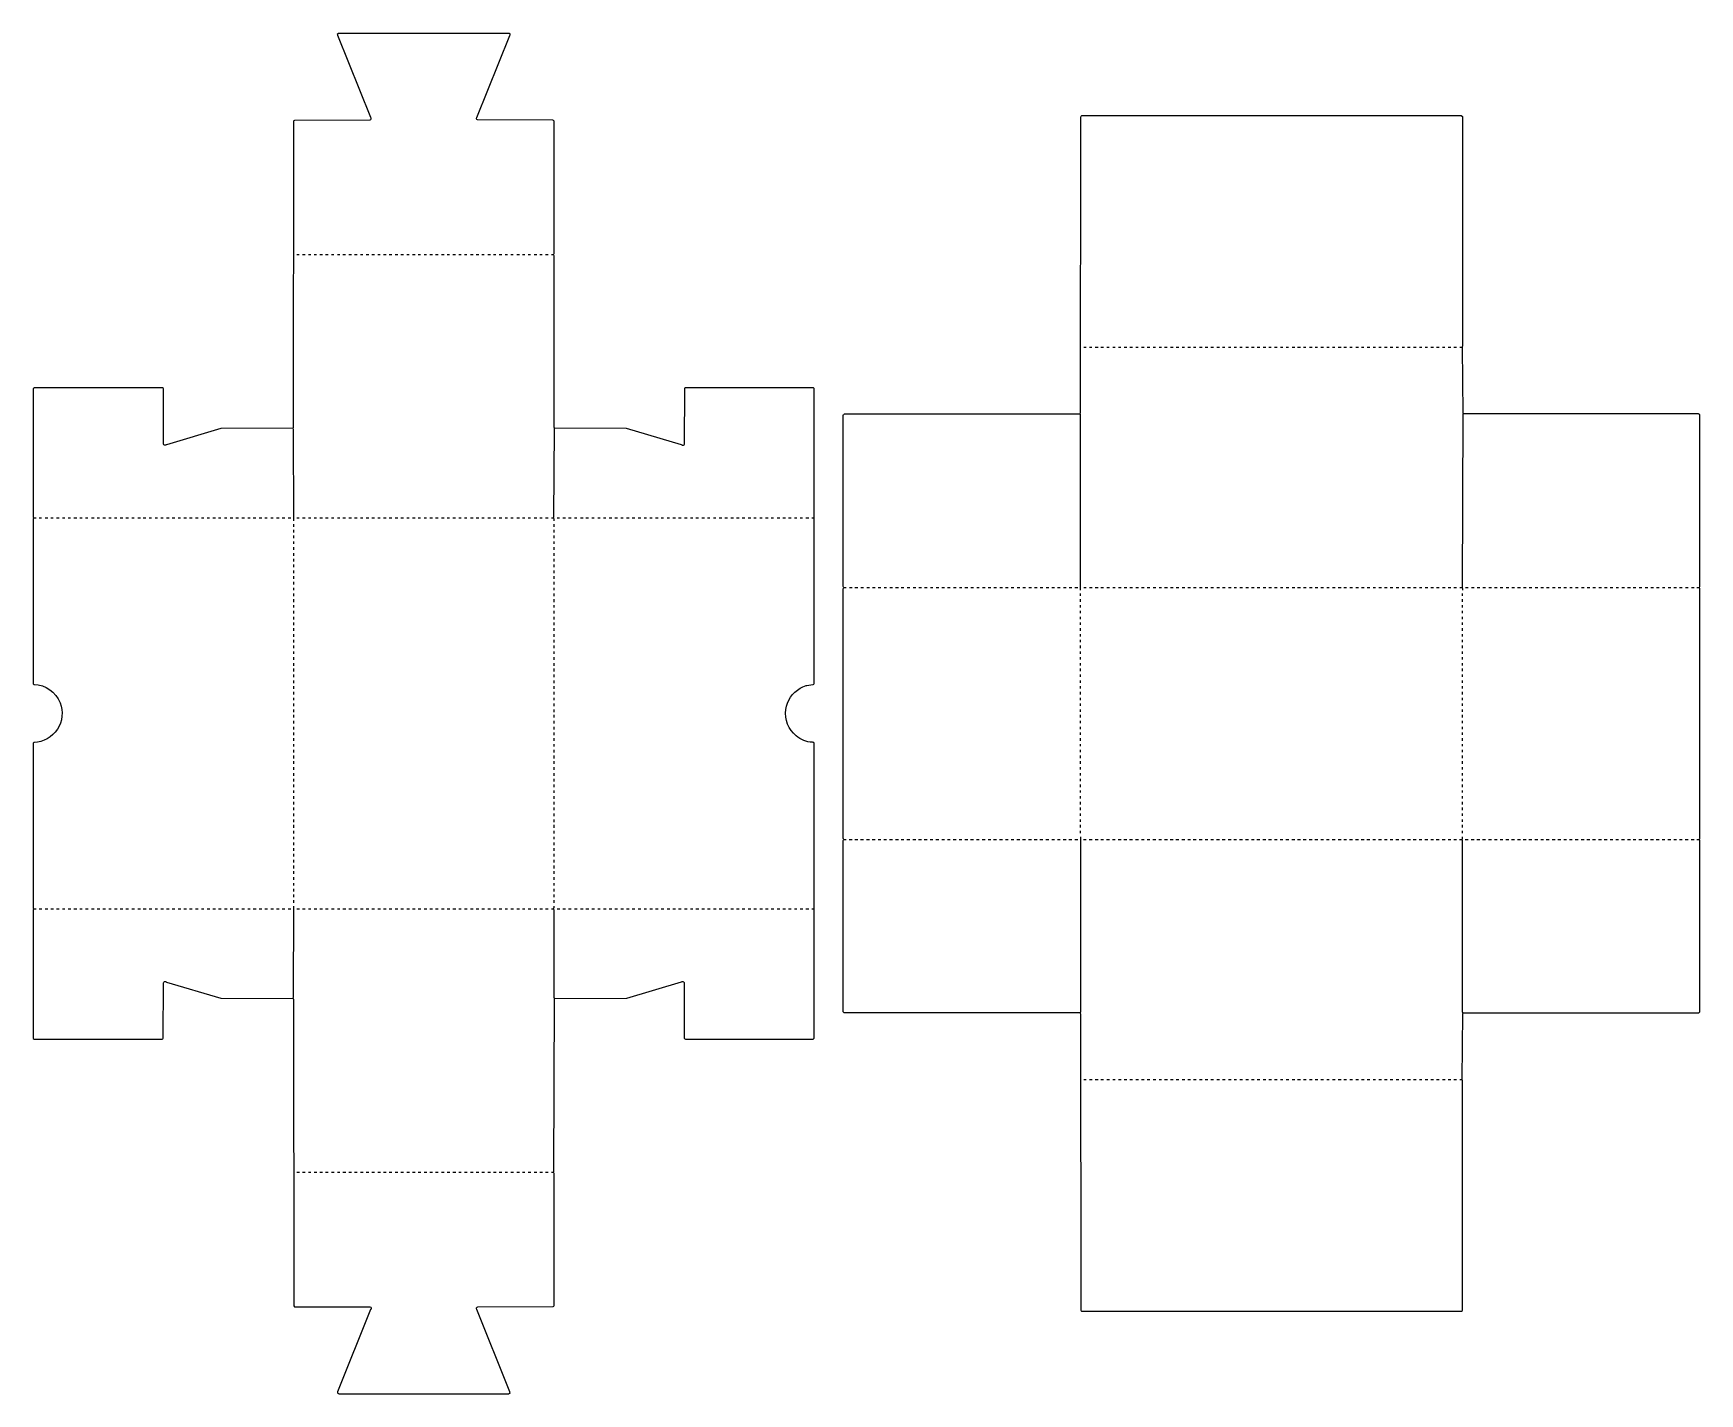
# Model space of a CAD drawing. Extents: x 784 to 7586, y 641 to 6193.
import ezdxf

# ---------------------------------------------------------------- set-up
doc = ezdxf.new("R2010")
doc.units = 0
doc.layers.get('0').update_dxf_attribs({"linetype": 'CONTINUOUS'})

msp = doc.modelspace()

# ---------------------------------------------------------------- linework, layer by layer
at = {"color": 7, "linetype": 'CONTINUOUS'}
for points in [[(1845, 4581), (1846.2, 4584.9), (1847.7, 5836.1), (1848.5, 5837.5), (1851, 5838.5), (2159, 5839.5, 0.584983), (2161.3, 5849.1), (2027.3, 6184.1, -0.095372), (2026, 6191)], [(2025, 6192), (2026, 6191, 0.120666), (2030, 6193), (2726, 6193, 0.120666), (2730, 6191), (2731, 6192)], [(2910, 4203), (2909.57, 4209.95), (2908, 4215), (2908.8, 4218.1), (2911.2, 4578.9), (2912, 4581, -0.142083), (2910.5, 4584), (2909.5, 5285), (2908, 5290, -0.165541), (2910, 5295), (2910, 5834, 0.216415), (2905, 5838.5), (2597, 5839.5, -0.585544), (2594.7, 5849.1), (2728.7, 6184.1, 0.163546), (2730, 6191)], [(5059, 3920), (5058.5, 4636), (5057, 4640), (5057.2, 4640.9), (5058.5, 4644), (5059.5, 5852, -0.27716), (5064, 5857), (6613, 5857), (6618, 5853), (6618, 4916, 0.120666), (6616, 4912), (6616.8, 4909.9), (6619.2, 4642.1), (6620, 4640), (6619.2, 4636.9), (6616.8, 3933.1), (6616, 3931), (6616.2, 3930.1), (6617.57, 3926.95), (6618, 3920)], [(1847, 4203), (1846.5, 4576), (1845, 4581), (1550, 4580.5), (1327.1, 4513.7), (1325.9, 4513.3, -0.541037), (1315.5, 4516), (1315, 4743), (1311, 4746), (787, 4746), (785, 4744), (784, 4743), (784, 4218), (785.2, 4216.1), (786, 4215, -0.120666), (784, 4211), (784, 3538), (786.9, 3535.8, -0.294867), (893.2, 3461.1, -0.519391), (787, 3299), (784, 3296), (784, 2623), (786, 2620, -0.120666), (784, 2616), (784, 2091), (788, 2088), (1310, 2088, 0.102488), (1314.5, 2092), (1315.5, 2318, -0.576756), (1326.1, 2321.3), (1327.9, 2320.7), (1549, 2254.5), (1845, 2254), (1846.2, 2250.1), (1847, 999), (1850, 996), (2158, 995.5, -0.62696), (2161.2, 984.9), (2160.8, 984.1), (2026, 648), (2026, 644), (2027, 643, -0.120666), (2031, 641), (2725, 641, -0.165541), (2730, 643, 0.123492), (2726.8, 654.9), (2594.8, 984.9, -0.573189), (2598, 995.5), (2906, 996.5, 0.201971), (2910, 1001), (2910, 1540, -0.165541), (2908, 1545), (2908.8, 1548.1), (2911.2, 2251.9), (2912, 2254, -0.141946), (2910.5, 2257), (2909.5, 2615), (2908, 2620), (2908.8, 2623.1, 0.169482), (2910, 2631)], [(2912, 2254), (3207, 2254.5), (3429.9, 2321.3, -0.511403), (3440.5, 2319), (3441, 2092, 0.064594), (3446, 2088), (3967, 2088), (3972, 2092), (3972, 2616, -0.120666), (3970, 2620, -0.120666), (3972, 2624), (3972, 3296), (3970, 3298), (3967.92, 3298.62), (3964.08, 3299.38, -0.15759), (3897.82, 3325.76, -0.26343), (3855.45, 3432.96, -0.237153), (3914.9, 3520.2), (3924.9, 3525.3), (3939.09, 3530.65), (3941.91, 3531.35), (3958.04, 3534.55), (3966.96, 3535.45, 0.17795), (3972, 3539), (3972, 4211, -0.120666), (3970, 4215, -0.120666), (3972, 4219), (3972, 4743), (3968, 4746), (3445, 4746, 0.271262), (3441.5, 4742), (3440.5, 4515, -0.589466), (3431.9, 4512.7), (3430.1, 4513.3), (3206, 4580.5), (2912, 4581)], [(5057, 2195), (4092.9, 2195.7), (4090.7, 2197.9), (4090, 2199), (4090, 2899, 0.120666), (4092, 2903, 0.120666), (4090, 2907), (4090, 3926, 0.165541), (4092, 3931, 0.120666), (4090, 3935), (4090, 4635), (4091.2, 4636.9), (4092, 4638, -0.142121), (4095, 4639.5), (5057, 4640)], [(6620, 2195), (7582, 2195.5), (7584.5, 2196.5), (7585.3, 2197.9), (7586, 2199), (7586, 2900), (7584.8, 2901.9), (7584, 2903, -0.120666), (7586, 2907), (7586, 3927, -0.120666), (7584, 3931, -0.120666), (7586, 3935), (7586, 4636), (7583, 4639), (7581, 4639.5), (6620, 4640)], [(5059, 2914), (5058.5, 2199), (5057, 2195), (5057.2, 2194.1), (5058.5, 2191), (5059.5, 982, 0.271495), (5063, 978), (6614, 978), (6617.3, 980.9), (6618, 982), (6618, 1919, -0.120666), (6616, 1923), (6616.8, 1925.1), (6619.2, 2191.9), (6620, 2195), (6619.8, 2195.9), (6618.5, 2199), (6617.5, 2900, 0.145656), (6616, 2903), (6616.2, 2903.9), (6617.57, 2907.05), (6618, 2914)]]:
    msp.add_lwpolyline(points, format="xyb", dxfattribs=at)
for points in [[(1859, 5290), (1869, 5290)], [(1883, 5290), (1894, 5290)], [(1907, 5290), (1917, 5290)], [(1930, 5290), (1940, 5290)], [(1954, 5290), (1965, 5290)], [(1977, 5290), (1987, 5290)], [(2001, 5290), (2011, 5290)], [(2025, 5290), (2035, 5290)], [(2048, 5290), (2058, 5290)], [(2072, 5290), (2083, 5290)], [(2095, 5290), (2106, 5290)], [(2119, 5290), (2129, 5290)], [(2143, 5290), (2154, 5290)], [(2166, 5290), (2176, 5290)], [(2190, 5290), (2200, 5290)], [(2214, 5290), (2224, 5290)], [(2237, 5290), (2247, 5290)], [(2261, 5290), (2272, 5290)], [(2284, 5290), (2295, 5290)], [(2308, 5290), (2318, 5290)], [(2332, 5290), (2343, 5290)], [(2355, 5290), (2365, 5290)], [(2379, 5290), (2389, 5290)], [(2403, 5290), (2413, 5290)], [(2426, 5290), (2436, 5290)], [(2450, 5290), (2461, 5290)], [(2473, 5290), (2483, 5290)], [(2497, 5290), (2507, 5290)], [(2521, 5290), (2531, 5290)], [(2544, 5290), (2554, 5290)], [(2568, 5290), (2579, 5290)], [(2592, 5290), (2602, 5290)], [(2615, 5290), (2625, 5290)], [(2639, 5290), (2650, 5290)], [(2662, 5290), (2672, 5290)], [(2686, 5290), (2696, 5290)], [(2710, 5290), (2720, 5290)], [(2733, 5290), (2743, 5290)], [(2757, 5290), (2768, 5290)], [(2781, 5290), (2791, 5290)], [(2804, 5290), (2814, 5290)], [(2828, 5290), (2839, 5290)], [(2851, 5290), (2861, 5290)], [(2875, 5290), (2885, 5290)], [(2899, 5290), (2908, 5290)], [(5072, 4912), (5082, 4912)], [(5095, 4912), (5105, 4912)], [(5119, 4912), (5130, 4912)], [(5142, 4912), (5152, 4912)], [(5166, 4912), (5176, 4912)], [(5190, 4912), (5200, 4912)], [(5213, 4912), (5223, 4912)], [(5237, 4912), (5248, 4912)], [(5260, 4912), (5271, 4912)], [(5284, 4912), (5294, 4912)], [(5308, 4912), (5319, 4912)], [(5331, 4912), (5341, 4912)], [(5355, 4912), (5365, 4912)], [(5379, 4912), (5389, 4912)], [(5402, 4912), (5412, 4912)], [(5426, 4912), (5437, 4912)], [(5449, 4912), (5460, 4912)], [(5473, 4912), (5483, 4912)], [(5497, 4912), (5507, 4912)], [(5520, 4912), (5530, 4912)], [(5544, 4912), (5555, 4912)], [(5568, 4912), (5578, 4912)], [(5591, 4912), (5601, 4912)], [(5615, 4912), (5626, 4912)], [(5638, 4912), (5648, 4912)], [(5662, 4912), (5672, 4912)], [(5686, 4912), (5696, 4912)], [(5709, 4912), (5719, 4912)], [(5733, 4912), (5744, 4912)], [(5757, 4912), (5767, 4912)], [(5780, 4912), (5790, 4912)], [(5804, 4912), (5815, 4912)], [(5827, 4912), (5837, 4912)], [(5851, 4912), (5861, 4912)], [(5875, 4912), (5885, 4912)], [(5898, 4912), (5908, 4912)], [(5922, 4912), (5933, 4912)], [(5945, 4912), (5956, 4912)], [(5969, 4912), (5979, 4912)], [(5993, 4912), (6004, 4912)], [(6016, 4912), (6026, 4912)], [(6040, 4912), (6050, 4912)], [(6064, 4912), (6074, 4912)], [(6087, 4912), (6097, 4912)], [(6111, 4912), (6122, 4912)], [(6134, 4912), (6145, 4912)], [(6158, 4912), (6168, 4912)], [(6182, 4912), (6193, 4912)], [(6205, 4912), (6215, 4912)], [(6229, 4912), (6240, 4912)], [(6253, 4912), (6263, 4912)], [(6276, 4912), (6286, 4912)], [(6300, 4912), (6311, 4912)], [(6323, 4912), (6333, 4912)], [(6347, 4912), (6357, 4912)], [(6371, 4912), (6381, 4912)], [(6394, 4912), (6404, 4912)], [(6418, 4912), (6429, 4912)], [(6442, 4912), (6452, 4912)], [(6465, 4912), (6475, 4912)], [(6489, 4912), (6500, 4912)], [(6512, 4912), (6522, 4912)], [(6536, 4912), (6546, 4912)], [(6560, 4912), (6570, 4912)], [(6583, 4912), (6593, 4912)], [(6607, 4912), (6616, 4912)], [(786, 4215), (795, 4215)], [(808, 4215), (818, 4215)], [(832, 4215), (843, 4215)], [(855, 4215), (865, 4215)], [(879, 4215), (889, 4215)], [(903, 4215), (913, 4215)], [(926, 4215), (936, 4215)], [(950, 4215), (961, 4215)], [(974, 4215), (984, 4215)], [(997, 4215), (1007, 4215)], [(1021, 4215), (1032, 4215)], [(1044, 4215), (1054, 4215)], [(1068, 4215), (1078, 4215)], [(1092, 4215), (1102, 4215)], [(1115, 4215), (1125, 4215)], [(1139, 4215), (1150, 4215)], [(1162, 4215), (1173, 4215)], [(1186, 4215), (1196, 4215)], [(1210, 4215), (1221, 4215)], [(1233, 4215), (1243, 4215)], [(1257, 4215), (1267, 4215)], [(1281, 4215), (1291, 4215)], [(1304, 4215), (1314, 4215)], [(1328, 4215), (1339, 4215)], [(1351, 4215), (1362, 4215)], [(1375, 4215), (1385, 4215)], [(1399, 4215), (1409, 4215)], [(1422, 4215), (1432, 4215)], [(1446, 4215), (1457, 4215)], [(1470, 4215), (1480, 4215)], [(1493, 4215), (1503, 4215)], [(1517, 4215), (1528, 4215)], [(1540, 4215), (1550, 4215)], [(1564, 4215), (1574, 4215)], [(1588, 4215), (1598, 4215)], [(1611, 4215), (1621, 4215)], [(1635, 4215), (1646, 4215)], [(1659, 4215), (1669, 4215)], [(1682, 4215), (1692, 4215)], [(1706, 4215), (1717, 4215)], [(1729, 4215), (1739, 4215)], [(1753, 4215), (1763, 4215)], [(1777, 4215), (1787, 4215)], [(1800, 4215), (1810, 4215)], [(1824, 4215), (1835, 4215)], [(1847, 4179), (1847, 4190)], [(1847, 4156), (1847, 4167)], [(1859, 4215), (1869, 4215)], [(1883, 4215), (1894, 4215)], [(1907, 4215), (1917, 4215)], [(1930, 4215), (1940, 4215)], [(1954, 4215), (1965, 4215)], [(1977, 4215), (1987, 4215)], [(2001, 4215), (2011, 4215)], [(2025, 4215), (2035, 4215)], [(2048, 4215), (2058, 4215)], [(2072, 4215), (2083, 4215)], [(2095, 4215), (2106, 4215)], [(2119, 4215), (2129, 4215)], [(2143, 4215), (2154, 4215)], [(2166, 4215), (2176, 4215)], [(2190, 4215), (2200, 4215)], [(2214, 4215), (2224, 4215)], [(2237, 4215), (2247, 4215)], [(2261, 4215), (2272, 4215)], [(2284, 4215), (2295, 4215)], [(2308, 4215), (2318, 4215)], [(2332, 4215), (2343, 4215)], [(2355, 4215), (2365, 4215)], [(2379, 4215), (2389, 4215)], [(2403, 4215), (2413, 4215)], [(2426, 4215), (2436, 4215)], [(2450, 4215), (2461, 4215)], [(2473, 4215), (2483, 4215)], [(2497, 4215), (2507, 4215)], [(2521, 4215), (2531, 4215)], [(2544, 4215), (2554, 4215)], [(2568, 4215), (2579, 4215)], [(2592, 4215), (2602, 4215)], [(2615, 4215), (2625, 4215)], [(2639, 4215), (2650, 4215)], [(2662, 4215), (2672, 4215)], [(2686, 4215), (2696, 4215)], [(2710, 4215), (2720, 4215)], [(2733, 4215), (2743, 4215)], [(2757, 4215), (2768, 4215)], [(2781, 4215), (2791, 4215)], [(2804, 4215), (2814, 4215)], [(2828, 4215), (2839, 4215)], [(2851, 4215), (2861, 4215)], [(2875, 4215), (2885, 4215)], [(2899, 4215), (2908, 4215)], [(2910, 4179), (2910, 4190)], [(2910, 4156), (2910, 4167)], [(2922, 4215), (2932, 4215)], [(2946, 4215), (2957, 4215)], [(2969, 4215), (2980, 4215)], [(2993, 4215), (3003, 4215)], [(3017, 4215), (3028, 4215)], [(3040, 4215), (3050, 4215)], [(3064, 4215), (3074, 4215)], [(3088, 4215), (3098, 4215)], [(3111, 4215), (3121, 4215)], [(3135, 4215), (3146, 4215)], [(3158, 4215), (3169, 4215)], [(3182, 4215), (3192, 4215)], [(3206, 4215), (3216, 4215)], [(3229, 4215), (3239, 4215)], [(3253, 4215), (3264, 4215)], [(3277, 4215), (3287, 4215)], [(3300, 4215), (3310, 4215)], [(3324, 4215), (3335, 4215)], [(3347, 4215), (3357, 4215)], [(3371, 4215), (3381, 4215)], [(3395, 4215), (3405, 4215)], [(3418, 4215), (3428, 4215)], [(3442, 4215), (3453, 4215)], [(3466, 4215), (3476, 4215)], [(3489, 4215), (3499, 4215)], [(3513, 4215), (3524, 4215)], [(3536, 4215), (3546, 4215)], [(3560, 4215), (3570, 4215)], [(3584, 4215), (3594, 4215)], [(3607, 4215), (3617, 4215)], [(3631, 4215), (3642, 4215)], [(3654, 4215), (3665, 4215)], [(3678, 4215), (3688, 4215)], [(3702, 4215), (3713, 4215)], [(3725, 4215), (3735, 4215)], [(3749, 4215), (3759, 4215)], [(3773, 4215), (3783, 4215)], [(3796, 4215), (3806, 4215)], [(3820, 4215), (3831, 4215)], [(3843, 4215), (3854, 4215)], [(3867, 4215), (3877, 4215)], [(3891, 4215), (3901, 4215)], [(3914, 4215), (3924, 4215)], [(3938, 4215), (3949, 4215)], [(3962, 4215), (3970, 4215)], [(1847, 4132), (1847, 4143)], [(1847, 4109), (1847, 4119)], [(1847, 4085), (1847, 4096)], [(2910, 4132), (2910, 4143)], [(2910, 4109), (2910, 4119)], [(2910, 4085), (2910, 4096)], [(1847, 4061), (1847, 4072)], [(1847, 4038), (1847, 4048)], [(1847, 4014), (1847, 4025)], [(2910, 4061), (2910, 4072)], [(2910, 4038), (2910, 4048)], [(2910, 4014), (2910, 4025)], [(1847, 3990), (1847, 4001)], [(1847, 3967), (1847, 3978)], [(1847, 3943), (1847, 3954)], [(2910, 3990), (2910, 4001)], [(2910, 3967), (2910, 3978)], [(2910, 3943), (2910, 3954)], [(1847, 3920), (1847, 3930)], [(1847, 3896), (1847, 3907)], [(1847, 3872), (1847, 3883)], [(2910, 3920), (2910, 3930)], [(2910, 3896), (2910, 3907)], [(2910, 3872), (2910, 3883)], [(4092, 3931), (4102, 3931)], [(4115, 3931), (4126, 3931)], [(4138, 3931), (4149, 3931)], [(4162, 3931), (4173, 3931)], [(4186, 3931), (4197, 3931)], [(4209, 3931), (4220, 3931)], [(4233, 3931), (4244, 3931)], [(4257, 3931), (4267, 3931)], [(4280, 3931), (4291, 3931)], [(4304, 3931), (4315, 3931)], [(4327, 3931), (4338, 3931)], [(4351, 3931), (4362, 3931)], [(4375, 3931), (4386, 3931)], [(4398, 3931), (4409, 3931)], [(4422, 3931), (4433, 3931)], [(4446, 3931), (4456, 3931)], [(4469, 3931), (4480, 3931)], [(4493, 3931), (4504, 3931)], [(4516, 3931), (4527, 3931)], [(4540, 3931), (4551, 3931)], [(4564, 3931), (4574, 3931)], [(4587, 3931), (4598, 3931)], [(4611, 3931), (4622, 3931)], [(4635, 3931), (4645, 3931)], [(4658, 3931), (4669, 3931)], [(4682, 3931), (4693, 3931)], [(4705, 3931), (4716, 3931)], [(4729, 3931), (4740, 3931)], [(4753, 3931), (4763, 3931)], [(4776, 3931), (4787, 3931)], [(4800, 3931), (4811, 3931)], [(4823, 3931), (4834, 3931)], [(4847, 3931), (4858, 3931)], [(4871, 3931), (4882, 3931)], [(4894, 3931), (4905, 3931)], [(4918, 3931), (4929, 3931)], [(4942, 3931), (4952, 3931)], [(4965, 3931), (4976, 3931)], [(4989, 3931), (5000, 3931)], [(5012, 3931), (5023, 3931)], [(5036, 3931), (5047, 3931)], [(5059, 3897), (5059, 3907)], [(5059, 3873), (5059, 3883)], [(5072, 3931), (5082, 3931)], [(5095, 3931), (5106, 3931)], [(5119, 3931), (5130, 3931)], [(5142, 3931), (5153, 3931)], [(5166, 3931), (5177, 3931)], [(5190, 3931), (5200, 3931)], [(5213, 3931), (5224, 3931)], [(5237, 3931), (5248, 3931)], [(5260, 3931), (5271, 3931)], [(5284, 3931), (5295, 3931)], [(5308, 3931), (5319, 3931)], [(5331, 3931), (5342, 3931)], [(5355, 3931), (5366, 3931)], [(5379, 3931), (5389, 3931)], [(5402, 3931), (5413, 3931)], [(5426, 3931), (5437, 3931)], [(5449, 3931), (5460, 3931)], [(5473, 3931), (5484, 3931)], [(5497, 3931), (5507, 3931)], [(5520, 3931), (5531, 3931)], [(5544, 3931), (5555, 3931)], [(5568, 3931), (5578, 3931)], [(5591, 3931), (5602, 3931)], [(5615, 3931), (5626, 3931)], [(5638, 3931), (5649, 3931)], [(5662, 3931), (5673, 3931)], [(5686, 3931), (5696, 3931)], [(5709, 3931), (5720, 3931)], [(5733, 3931), (5744, 3931)], [(5757, 3931), (5767, 3931)], [(5780, 3931), (5791, 3931)], [(5804, 3931), (5815, 3931)], [(5827, 3931), (5838, 3931)], [(5851, 3931), (5862, 3931)], [(5875, 3931), (5885, 3931)], [(5898, 3931), (5909, 3931)], [(5922, 3931), (5933, 3931)], [(5945, 3931), (5956, 3931)], [(5969, 3931), (5980, 3931)], [(5993, 3931), (6004, 3931)], [(6016, 3931), (6027, 3931)], [(6040, 3931), (6051, 3931)], [(6064, 3931), (6074, 3931)], [(6087, 3931), (6098, 3931)], [(6111, 3931), (6122, 3931)], [(6134, 3931), (6145, 3931)], [(6158, 3931), (6169, 3931)], [(6182, 3931), (6193, 3931)], [(6205, 3931), (6216, 3931)], [(6229, 3931), (6240, 3931)], [(6253, 3931), (6263, 3931)], [(6276, 3931), (6287, 3931)], [(6300, 3931), (6311, 3931)], [(6323, 3931), (6334, 3931)], [(6347, 3931), (6358, 3931)], [(6371, 3931), (6381, 3931)], [(6394, 3931), (6405, 3931)], [(6418, 3931), (6429, 3931)], [(6442, 3931), (6452, 3931)], [(6465, 3931), (6476, 3931)], [(6489, 3931), (6500, 3931)], [(6512, 3931), (6523, 3931)], [(6536, 3931), (6547, 3931)], [(6560, 3931), (6570, 3931)], [(6583, 3931), (6594, 3931)], [(6607, 3931), (6616, 3931)], [(6618, 3897), (6618, 3907)], [(6618, 3873), (6618, 3883)], [(6630, 3931), (6641, 3931)], [(6654, 3931), (6665, 3931)], [(6678, 3931), (6689, 3931)], [(6701, 3931), (6712, 3931)], [(6725, 3931), (6736, 3931)], [(6749, 3931), (6759, 3931)], [(6772, 3931), (6783, 3931)], [(6796, 3931), (6807, 3931)], [(6819, 3931), (6830, 3931)], [(6843, 3931), (6854, 3931)], [(6867, 3931), (6878, 3931)], [(6890, 3931), (6901, 3931)], [(6914, 3931), (6925, 3931)], [(6938, 3931), (6948, 3931)], [(6961, 3931), (6972, 3931)], [(6985, 3931), (6996, 3931)], [(7008, 3931), (7019, 3931)], [(7032, 3931), (7043, 3931)], [(7056, 3931), (7066, 3931)], [(7079, 3931), (7090, 3931)], [(7103, 3931), (7114, 3931)], [(7127, 3931), (7137, 3931)], [(7150, 3931), (7161, 3931)], [(7174, 3931), (7185, 3931)], [(7197, 3931), (7208, 3931)], [(7221, 3931), (7232, 3931)], [(7245, 3931), (7255, 3931)], [(7268, 3931), (7279, 3931)], [(7292, 3931), (7303, 3931)], [(7315, 3931), (7326, 3931)], [(7339, 3931), (7350, 3931)], [(7363, 3931), (7374, 3931)], [(7386, 3931), (7397, 3931)], [(7410, 3931), (7421, 3931)], [(7434, 3931), (7444, 3931)], [(7457, 3931), (7468, 3931)], [(7481, 3931), (7492, 3931)], [(7504, 3931), (7515, 3931)], [(7528, 3931), (7539, 3931)], [(7552, 3931), (7563, 3931)], [(7575, 3931), (7584, 3931)], [(1847, 3849), (1847, 3859)], [(1847, 3825), (1847, 3836)], [(1847, 3801), (1847, 3812)], [(2910, 3849), (2910, 3859)], [(2910, 3825), (2910, 3836)], [(2910, 3801), (2910, 3812)], [(5059, 3850), (5059, 3859)], [(5059, 3826), (5059, 3836)], [(5059, 3802), (5059, 3812)], [(6618, 3850), (6618, 3859)], [(6618, 3826), (6618, 3836)], [(6618, 3802), (6618, 3812)], [(1847, 3778), (1847, 3789)], [(1847, 3754), (1847, 3765)], [(2910, 3778), (2910, 3789)], [(2910, 3754), (2910, 3765)], [(5059, 3779), (5059, 3789)], [(5059, 3755), (5059, 3765)], [(6618, 3779), (6618, 3789)], [(6618, 3755), (6618, 3765)], [(1847, 3730), (1847, 3741)], [(1847, 3707), (1847, 3718)], [(1847, 3683), (1847, 3694)], [(2910, 3730), (2910, 3741)], [(2910, 3707), (2910, 3718)], [(2910, 3683), (2910, 3694)], [(5059, 3731), (5059, 3741)], [(5059, 3708), (5059, 3718)], [(5059, 3684), (5059, 3694)], [(6618, 3731), (6618, 3741)], [(6618, 3708), (6618, 3718)], [(6618, 3684), (6618, 3694)], [(1847, 3660), (1847, 3670)], [(1847, 3636), (1847, 3647)], [(1847, 3612), (1847, 3623)], [(2910, 3660), (2910, 3670)], [(2910, 3636), (2910, 3647)], [(2910, 3612), (2910, 3623)], [(5059, 3661), (5059, 3670)], [(5059, 3637), (5059, 3647)], [(5059, 3613), (5059, 3623)], [(6618, 3661), (6618, 3670)], [(6618, 3637), (6618, 3647)], [(6618, 3613), (6618, 3623)], [(1847, 3589), (1847, 3600)], [(1847, 3565), (1847, 3576)], [(1847, 3541), (1847, 3552)], [(2910, 3589), (2910, 3600)], [(2910, 3565), (2910, 3576)], [(2910, 3541), (2910, 3552)], [(5059, 3590), (5059, 3600)], [(5059, 3566), (5059, 3576)], [(5059, 3542), (5059, 3552)], [(6618, 3590), (6618, 3600)], [(6618, 3566), (6618, 3576)], [(6618, 3542), (6618, 3552)], [(1847, 3518), (1847, 3529)], [(1847, 3494), (1847, 3505)], [(1847, 3471), (1847, 3481)], [(2910, 3518), (2910, 3529)], [(2910, 3494), (2910, 3505)], [(2910, 3471), (2910, 3481)], [(5059, 3519), (5059, 3529)], [(5059, 3495), (5059, 3505)], [(5059, 3472), (5059, 3481)], [(6618, 3519), (6618, 3529)], [(6618, 3495), (6618, 3505)], [(6618, 3472), (6618, 3481)], [(1847, 3447), (1847, 3458)], [(1847, 3423), (1847, 3434)], [(1847, 3400), (1847, 3411)], [(2910, 3447), (2910, 3458)], [(2910, 3423), (2910, 3434)], [(2910, 3400), (2910, 3411)], [(5059, 3448), (5059, 3458)], [(5059, 3424), (5059, 3434)], [(5059, 3401), (5059, 3411)], [(6618, 3448), (6618, 3458)], [(6618, 3424), (6618, 3434)], [(6618, 3401), (6618, 3411)], [(1847, 3376), (1847, 3387)], [(1847, 3352), (1847, 3363)], [(1847, 3329), (1847, 3340)], [(2910, 3376), (2910, 3387)], [(2910, 3352), (2910, 3363)], [(2910, 3329), (2910, 3340)], [(5059, 3377), (5059, 3387)], [(5059, 3353), (5059, 3363)], [(5059, 3330), (5059, 3340)], [(6618, 3377), (6618, 3387)], [(6618, 3353), (6618, 3363)], [(6618, 3330), (6618, 3340)], [(1847, 3305), (1847, 3316)], [(1847, 3282), (1847, 3292)], [(1847, 3258), (1847, 3269)], [(2910, 3305), (2910, 3316)], [(2910, 3282), (2910, 3292)], [(2910, 3258), (2910, 3269)], [(5059, 3306), (5059, 3316)], [(5059, 3283), (5059, 3292)], [(5059, 3259), (5059, 3269)], [(6618, 3306), (6618, 3316)], [(6618, 3283), (6618, 3292)], [(6618, 3259), (6618, 3269)], [(1847, 3234), (1847, 3245)], [(1847, 3211), (1847, 3222)], [(1847, 3187), (1847, 3198)], [(2910, 3234), (2910, 3245)], [(2910, 3211), (2910, 3222)], [(2910, 3187), (2910, 3198)], [(5059, 3235), (5059, 3245)], [(5059, 3212), (5059, 3222)], [(5059, 3188), (5059, 3198)], [(6618, 3235), (6618, 3245)], [(6618, 3212), (6618, 3222)], [(6618, 3188), (6618, 3198)], [(1847, 3163), (1847, 3174)], [(1847, 3140), (1847, 3151)], [(2910, 3163), (2910, 3174)], [(2910, 3140), (2910, 3151)], [(5059, 3164), (5059, 3174)], [(5059, 3141), (5059, 3151)], [(6618, 3164), (6618, 3174)], [(6618, 3141), (6618, 3151)], [(1847, 3116), (1847, 3127)], [(1847, 3093), (1847, 3103)], [(1847, 3069), (1847, 3080)], [(2910, 3116), (2910, 3127)], [(2910, 3093), (2910, 3103)], [(2910, 3069), (2910, 3080)], [(5059, 3117), (5059, 3127)], [(5059, 3094), (5059, 3103)], [(5059, 3070), (5059, 3080)], [(6618, 3117), (6618, 3127)], [(6618, 3094), (6618, 3103)], [(6618, 3070), (6618, 3080)], [(1847, 3045), (1847, 3056)], [(1847, 3022), (1847, 3033)], [(1847, 2998), (1847, 3009)], [(2910, 3045), (2910, 3056)], [(2910, 3022), (2910, 3033)], [(2910, 2998), (2910, 3009)], [(5059, 3046), (5059, 3056)], [(5059, 3023), (5059, 3033)], [(5059, 2999), (5059, 3009)], [(6618, 3046), (6618, 3056)], [(6618, 3023), (6618, 3033)], [(6618, 2999), (6618, 3009)], [(1847, 2974), (1847, 2985)], [(1847, 2951), (1847, 2962)], [(1847, 2927), (1847, 2938)], [(2910, 2974), (2910, 2985)], [(2910, 2951), (2910, 2962)], [(2910, 2927), (2910, 2938)], [(5059, 2975), (5059, 2985)], [(5059, 2952), (5059, 2962)], [(5059, 2928), (5059, 2938)], [(6618, 2975), (6618, 2985)], [(6618, 2952), (6618, 2962)], [(6618, 2928), (6618, 2938)], [(1847, 2904), (1847, 2914)], [(1847, 2880), (1847, 2891)], [(1847, 2856), (1847, 2867)], [(2910, 2904), (2910, 2914)], [(2910, 2880), (2910, 2891)], [(2910, 2856), (2910, 2867)], [(4092, 2903), (4102, 2903)], [(4114, 2903), (4126, 2903)], [(4137, 2903), (4149, 2903)], [(4161, 2903), (4173, 2903)], [(4185, 2903), (4197, 2903)], [(4208, 2903), (4220, 2903)], [(4232, 2903), (4244, 2903)], [(4256, 2903), (4267, 2903)], [(4279, 2903), (4291, 2903)], [(4303, 2903), (4315, 2903)], [(4326, 2903), (4338, 2903)], [(4350, 2903), (4362, 2903)], [(4374, 2903), (4386, 2903)], [(4397, 2903), (4409, 2903)], [(4421, 2903), (4433, 2903)], [(4445, 2903), (4456, 2903)], [(4468, 2903), (4480, 2903)], [(4492, 2903), (4504, 2903)], [(4515, 2903), (4527, 2903)], [(4539, 2903), (4551, 2903)], [(4563, 2903), (4574, 2903)], [(4586, 2903), (4598, 2903)], [(4610, 2903), (4622, 2903)], [(4634, 2903), (4645, 2903)], [(4657, 2903), (4669, 2903)], [(4681, 2903), (4693, 2903)], [(4704, 2903), (4716, 2903)], [(4728, 2903), (4740, 2903)], [(4752, 2903), (4763, 2903)], [(4775, 2903), (4787, 2903)], [(4799, 2903), (4811, 2903)], [(4822, 2903), (4834, 2903)], [(4846, 2903), (4858, 2903)], [(4870, 2903), (4882, 2903)], [(4893, 2903), (4905, 2903)], [(4917, 2903), (4929, 2903)], [(4941, 2903), (4952, 2903)], [(4964, 2903), (4976, 2903)], [(4988, 2903), (5000, 2903)], [(5011, 2903), (5023, 2903)], [(5035, 2903), (5047, 2903)], [(5071, 2903), (5082, 2903)], [(5094, 2903), (5106, 2903)], [(5118, 2903), (5130, 2903)], [(5141, 2903), (5153, 2903)], [(5165, 2903), (5177, 2903)], [(5189, 2903), (5200, 2903)], [(5212, 2903), (5224, 2903)], [(5236, 2903), (5248, 2903)], [(5259, 2903), (5271, 2903)], [(5283, 2903), (5295, 2903)], [(5307, 2903), (5319, 2903)], [(5330, 2903), (5342, 2903)], [(5354, 2903), (5366, 2903)], [(5378, 2903), (5389, 2903)], [(5401, 2903), (5413, 2903)], [(5425, 2903), (5437, 2903)], [(5448, 2903), (5460, 2903)], [(5472, 2903), (5484, 2903)], [(5496, 2903), (5507, 2903)], [(5519, 2903), (5531, 2903)], [(5543, 2903), (5555, 2903)], [(5567, 2903), (5578, 2903)], [(5590, 2903), (5602, 2903)], [(5614, 2903), (5626, 2903)], [(5637, 2903), (5649, 2903)], [(5661, 2903), (5673, 2903)], [(5685, 2903), (5696, 2903)], [(5708, 2903), (5720, 2903)], [(5732, 2903), (5744, 2903)], [(5756, 2903), (5767, 2903)], [(5779, 2903), (5791, 2903)], [(5803, 2903), (5815, 2903)], [(5826, 2903), (5838, 2903)], [(5850, 2903), (5862, 2903)], [(5874, 2903), (5885, 2903)], [(5897, 2903), (5909, 2903)], [(5921, 2903), (5933, 2903)], [(5944, 2903), (5956, 2903)], [(5968, 2903), (5980, 2903)], [(5992, 2903), (6004, 2903)], [(6015, 2903), (6027, 2903)], [(6039, 2903), (6051, 2903)], [(6063, 2903), (6074, 2903)], [(6086, 2903), (6098, 2903)], [(6110, 2903), (6122, 2903)], [(6133, 2903), (6145, 2903)], [(6157, 2903), (6169, 2903)], [(6181, 2903), (6193, 2903)], [(6204, 2903), (6216, 2903)], [(6228, 2903), (6240, 2903)], [(6252, 2903), (6263, 2903)], [(6275, 2903), (6287, 2903)], [(6299, 2903), (6311, 2903)], [(6322, 2903), (6334, 2903)], [(6346, 2903), (6358, 2903)], [(6370, 2903), (6381, 2903)], [(6393, 2903), (6405, 2903)], [(6417, 2903), (6429, 2903)], [(6441, 2903), (6452, 2903)], [(6464, 2903), (6476, 2903)], [(6488, 2903), (6500, 2903)], [(6511, 2903), (6523, 2903)], [(6535, 2903), (6547, 2903)], [(6559, 2903), (6570, 2903)], [(6582, 2903), (6594, 2903)], [(6606, 2903), (6616, 2903)], [(6629, 2903), (6641, 2903)], [(6653, 2903), (6665, 2903)], [(6677, 2903), (6689, 2903)], [(6700, 2903), (6712, 2903)], [(6724, 2903), (6736, 2903)], [(6748, 2903), (6759, 2903)], [(6771, 2903), (6783, 2903)], [(6795, 2903), (6807, 2903)], [(6818, 2903), (6830, 2903)], [(6842, 2903), (6854, 2903)], [(6866, 2903), (6878, 2903)], [(6889, 2903), (6901, 2903)], [(6913, 2903), (6925, 2903)], [(6937, 2903), (6948, 2903)], [(6960, 2903), (6972, 2903)], [(6984, 2903), (6996, 2903)], [(7007, 2903), (7019, 2903)], [(7031, 2903), (7043, 2903)], [(7055, 2903), (7066, 2903)], [(7078, 2903), (7090, 2903)], [(7102, 2903), (7114, 2903)], [(7126, 2903), (7137, 2903)], [(7149, 2903), (7161, 2903)], [(7173, 2903), (7185, 2903)], [(7196, 2903), (7208, 2903)], [(7220, 2903), (7232, 2903)], [(7244, 2903), (7255, 2903)], [(7267, 2903), (7279, 2903)], [(7291, 2903), (7303, 2903)], [(7314, 2903), (7326, 2903)], [(7338, 2903), (7350, 2903)], [(7362, 2903), (7374, 2903)], [(7385, 2903), (7397, 2903)], [(7409, 2903), (7421, 2903)], [(7433, 2903), (7444, 2903)], [(7456, 2903), (7468, 2903)], [(7480, 2903), (7492, 2903)], [(7503, 2903), (7515, 2903)], [(7527, 2903), (7539, 2903)], [(7551, 2903), (7563, 2903)], [(7574, 2903), (7584, 2903)], [(1847, 2833), (1847, 2844)], [(1847, 2809), (1847, 2820)], [(1847, 2785), (1847, 2796)], [(2910, 2833), (2910, 2844)], [(2910, 2809), (2910, 2820)], [(2910, 2785), (2910, 2796)], [(1847, 2762), (1847, 2773)], [(1847, 2738), (1847, 2749)], [(1847, 2715), (1847, 2725)], [(2910, 2762), (2910, 2773)], [(2910, 2738), (2910, 2749)], [(2910, 2715), (2910, 2725)], [(1847, 2691), (1847, 2702)], [(1847, 2667), (1847, 2678)], [(1847, 2644), (1847, 2655)], [(2910, 2691), (2910, 2702)], [(2910, 2667), (2910, 2678)], [(2910, 2644), (2910, 2655)], [(786, 2620), (795, 2620)], [(808, 2620), (819, 2620)], [(832, 2620), (843, 2620)], [(855, 2620), (866, 2620)], [(879, 2620), (890, 2620)], [(903, 2620), (913, 2620)], [(926, 2620), (937, 2620)], [(950, 2620), (961, 2620)], [(974, 2620), (984, 2620)], [(997, 2620), (1008, 2620)], [(1021, 2620), (1032, 2620)], [(1044, 2620), (1055, 2620)], [(1068, 2620), (1079, 2620)], [(1092, 2620), (1102, 2620)], [(1115, 2620), (1126, 2620)], [(1139, 2620), (1150, 2620)], [(1162, 2620), (1173, 2620)], [(1186, 2620), (1197, 2620)], [(1210, 2620), (1221, 2620)], [(1233, 2620), (1244, 2620)], [(1257, 2620), (1268, 2620)], [(1281, 2620), (1291, 2620)], [(1304, 2620), (1315, 2620)], [(1328, 2620), (1339, 2620)], [(1351, 2620), (1362, 2620)], [(1375, 2620), (1386, 2620)], [(1399, 2620), (1409, 2620)], [(1422, 2620), (1433, 2620)], [(1446, 2620), (1457, 2620)], [(1470, 2620), (1480, 2620)], [(1493, 2620), (1504, 2620)], [(1517, 2620), (1528, 2620)], [(1540, 2620), (1551, 2620)], [(1564, 2620), (1575, 2620)], [(1588, 2620), (1598, 2620)], [(1611, 2620), (1622, 2620)], [(1635, 2620), (1646, 2620)], [(1659, 2620), (1669, 2620)], [(1682, 2620), (1693, 2620)], [(1706, 2620), (1717, 2620)], [(1729, 2620), (1740, 2620)], [(1753, 2620), (1764, 2620)], [(1777, 2620), (1787, 2620)], [(1800, 2620), (1811, 2620)], [(1824, 2620), (1835, 2620)], [(1845, 2254), (1845.3, 2255.9), (1846.5, 2259), (1847, 2631)], [(1859, 2620), (1870, 2620)], [(1883, 2620), (1894, 2620)], [(1907, 2620), (1917, 2620)], [(1930, 2620), (1941, 2620)], [(1954, 2620), (1965, 2620)], [(1977, 2620), (1988, 2620)], [(2001, 2620), (2012, 2620)], [(2025, 2620), (2035, 2620)], [(2048, 2620), (2059, 2620)], [(2072, 2620), (2083, 2620)], [(2095, 2620), (2106, 2620)], [(2119, 2620), (2130, 2620)], [(2143, 2620), (2154, 2620)], [(2166, 2620), (2177, 2620)], [(2190, 2620), (2201, 2620)], [(2214, 2620), (2224, 2620)], [(2237, 2620), (2248, 2620)], [(2261, 2620), (2272, 2620)], [(2284, 2620), (2295, 2620)], [(2308, 2620), (2319, 2620)], [(2332, 2620), (2343, 2620)], [(2355, 2620), (2366, 2620)], [(2379, 2620), (2390, 2620)], [(2403, 2620), (2413, 2620)], [(2426, 2620), (2437, 2620)], [(2450, 2620), (2461, 2620)], [(2473, 2620), (2484, 2620)], [(2497, 2620), (2508, 2620)], [(2521, 2620), (2531, 2620)], [(2544, 2620), (2555, 2620)], [(2568, 2620), (2579, 2620)], [(2592, 2620), (2602, 2620)], [(2615, 2620), (2626, 2620)], [(2639, 2620), (2650, 2620)], [(2662, 2620), (2673, 2620)], [(2686, 2620), (2697, 2620)], [(2710, 2620), (2720, 2620)], [(2733, 2620), (2744, 2620)], [(2757, 2620), (2768, 2620)], [(2781, 2620), (2791, 2620)], [(2804, 2620), (2815, 2620)], [(2828, 2620), (2839, 2620)], [(2851, 2620), (2862, 2620)], [(2875, 2620), (2886, 2620)], [(2899, 2620), (2908, 2620)], [(2922, 2620), (2933, 2620)], [(2946, 2620), (2957, 2620)], [(2969, 2620), (2980, 2620)], [(2993, 2620), (3004, 2620)], [(3017, 2620), (3028, 2620)], [(3040, 2620), (3051, 2620)], [(3064, 2620), (3075, 2620)], [(3088, 2620), (3098, 2620)], [(3111, 2620), (3122, 2620)], [(3135, 2620), (3146, 2620)], [(3158, 2620), (3169, 2620)], [(3182, 2620), (3193, 2620)], [(3206, 2620), (3216, 2620)], [(3229, 2620), (3240, 2620)], [(3253, 2620), (3264, 2620)], [(3277, 2620), (3287, 2620)], [(3300, 2620), (3311, 2620)], [(3324, 2620), (3335, 2620)], [(3347, 2620), (3358, 2620)], [(3371, 2620), (3382, 2620)], [(3395, 2620), (3405, 2620)], [(3418, 2620), (3429, 2620)], [(3442, 2620), (3453, 2620)], [(3466, 2620), (3476, 2620)], [(3489, 2620), (3500, 2620)], [(3513, 2620), (3524, 2620)], [(3536, 2620), (3547, 2620)], [(3560, 2620), (3571, 2620)], [(3584, 2620), (3594, 2620)], [(3607, 2620), (3618, 2620)], [(3631, 2620), (3642, 2620)], [(3654, 2620), (3665, 2620)], [(3678, 2620), (3689, 2620)], [(3702, 2620), (3713, 2620)], [(3725, 2620), (3736, 2620)], [(3749, 2620), (3760, 2620)], [(3773, 2620), (3783, 2620)], [(3796, 2620), (3807, 2620)], [(3820, 2620), (3831, 2620)], [(3843, 2620), (3854, 2620)], [(3867, 2620), (3878, 2620)], [(3891, 2620), (3901, 2620)], [(3914, 2620), (3925, 2620)], [(3938, 2620), (3949, 2620)], [(3962, 2620), (3970, 2620)], [(5072, 1923), (5082, 1923)], [(5095, 1923), (5106, 1923)], [(5119, 1923), (5130, 1923)], [(5142, 1923), (5153, 1923)], [(5166, 1923), (5177, 1923)], [(5190, 1923), (5200, 1923)], [(5213, 1923), (5224, 1923)], [(5237, 1923), (5248, 1923)], [(5260, 1923), (5271, 1923)], [(5284, 1923), (5295, 1923)], [(5308, 1923), (5319, 1923)], [(5331, 1923), (5342, 1923)], [(5355, 1923), (5366, 1923)], [(5379, 1923), (5389, 1923)], [(5402, 1923), (5413, 1923)], [(5426, 1923), (5437, 1923)], [(5449, 1923), (5460, 1923)], [(5473, 1923), (5484, 1923)], [(5497, 1923), (5507, 1923)], [(5520, 1923), (5531, 1923)], [(5544, 1923), (5555, 1923)], [(5568, 1923), (5578, 1923)], [(5591, 1923), (5602, 1923)], [(5615, 1923), (5626, 1923)], [(5638, 1923), (5649, 1923)], [(5662, 1923), (5673, 1923)], [(5686, 1923), (5696, 1923)], [(5709, 1923), (5720, 1923)], [(5733, 1923), (5744, 1923)], [(5757, 1923), (5767, 1923)], [(5780, 1923), (5791, 1923)], [(5804, 1923), (5815, 1923)], [(5827, 1923), (5838, 1923)], [(5851, 1923), (5862, 1923)], [(5875, 1923), (5885, 1923)], [(5898, 1923), (5909, 1923)], [(5922, 1923), (5933, 1923)], [(5945, 1923), (5956, 1923)], [(5969, 1923), (5980, 1923)], [(5993, 1923), (6004, 1923)], [(6016, 1923), (6027, 1923)], [(6040, 1923), (6051, 1923)], [(6064, 1923), (6074, 1923)], [(6087, 1923), (6098, 1923)], [(6111, 1923), (6122, 1923)], [(6134, 1923), (6145, 1923)], [(6158, 1923), (6169, 1923)], [(6182, 1923), (6193, 1923)], [(6205, 1923), (6216, 1923)], [(6229, 1923), (6240, 1923)], [(6253, 1923), (6263, 1923)], [(6276, 1923), (6287, 1923)], [(6300, 1923), (6311, 1923)], [(6323, 1923), (6334, 1923)], [(6347, 1923), (6358, 1923)], [(6371, 1923), (6381, 1923)], [(6394, 1923), (6405, 1923)], [(6418, 1923), (6429, 1923)], [(6442, 1923), (6452, 1923)], [(6465, 1923), (6476, 1923)], [(6489, 1923), (6500, 1923)], [(6512, 1923), (6523, 1923)], [(6536, 1923), (6547, 1923)], [(6560, 1923), (6570, 1923)], [(6583, 1923), (6594, 1923)], [(6607, 1923), (6616, 1923)], [(1859, 1545), (1870, 1545)], [(1883, 1545), (1894, 1545)], [(1907, 1545), (1917, 1545)], [(1930, 1545), (1941, 1545)], [(1954, 1545), (1965, 1545)], [(1977, 1545), (1988, 1545)], [(2001, 1545), (2012, 1545)], [(2025, 1545), (2035, 1545)], [(2048, 1545), (2059, 1545)], [(2072, 1545), (2083, 1545)], [(2095, 1545), (2106, 1545)], [(2119, 1545), (2130, 1545)], [(2143, 1545), (2154, 1545)], [(2166, 1545), (2177, 1545)], [(2190, 1545), (2201, 1545)], [(2214, 1545), (2224, 1545)], [(2237, 1545), (2248, 1545)], [(2261, 1545), (2272, 1545)], [(2284, 1545), (2295, 1545)], [(2308, 1545), (2319, 1545)], [(2332, 1545), (2343, 1545)], [(2355, 1545), (2366, 1545)], [(2379, 1545), (2390, 1545)], [(2403, 1545), (2413, 1545)], [(2426, 1545), (2437, 1545)], [(2450, 1545), (2461, 1545)], [(2473, 1545), (2484, 1545)], [(2497, 1545), (2508, 1545)], [(2521, 1545), (2531, 1545)], [(2544, 1545), (2555, 1545)], [(2568, 1545), (2579, 1545)], [(2592, 1545), (2602, 1545)], [(2615, 1545), (2626, 1545)], [(2639, 1545), (2650, 1545)], [(2662, 1545), (2673, 1545)], [(2686, 1545), (2697, 1545)], [(2710, 1545), (2720, 1545)], [(2733, 1545), (2744, 1545)], [(2757, 1545), (2768, 1545)], [(2781, 1545), (2791, 1545)], [(2804, 1545), (2815, 1545)], [(2828, 1545), (2839, 1545)], [(2851, 1545), (2862, 1545)], [(2875, 1545), (2886, 1545)], [(2899, 1545), (2908, 1545)]]:
    msp.add_lwpolyline(points, dxfattribs=at)

doc.saveas('drawing.dxf')
